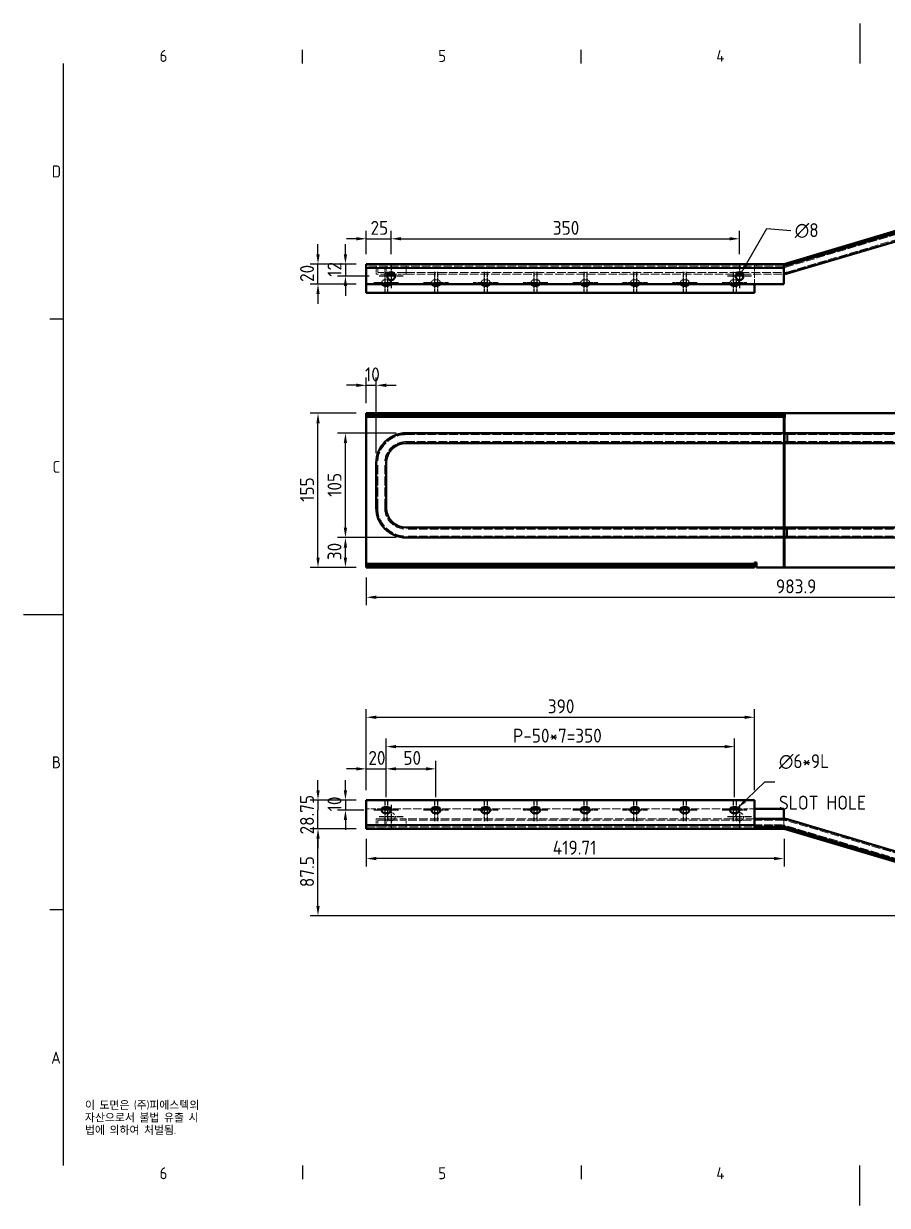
# Model space of a CAD drawing. Header units: millimetres. Extents: x 0 to 1680, y 0 to 1188.
# Drawn here: x 0 to 868, y 0 to 1188 of the extents above; entities that cross this region are included whole.
import ezdxf

# ---------------------------------------------------------------- set-up
doc = ezdxf.new("R2010")
doc.units = ezdxf.units.MM
doc.header["$LTSCALE"] = 4
doc.linetypes.add('CHAIN', pattern=[0.3543, 0.2362, -0.0295, 0.0591, -0.0295])
doc.linetypes.add('DASHED', pattern=[0.2067, 0.1654, -0.0413])
doc.layers.get('0').update_dxf_attribs({"color": 3, "lineweight": 25})
for name, color, linetype, lineweight in [('가려진 것(ISO)', 2, 'DASHED', 18), ('가려진 좁은 것(ISO)', 2, 'DASHED', 18), ('가시적인 것(ISO)', 3, 'Continuous', 40), ('가시적인 좁은 것(ISO)', 3, 'Continuous', 35), ('경계(ISO)', 7, 'Continuous', 25), ('기호(ISO)', 5, 'Continuous', 25), ('스케치 형상(ISO)', 3, 'Continuous', 25), ('중심 표식(ISO)', 1, 'Continuous', 25), ('치수(ISO)', 2, 'Continuous', 25)]:
    doc.layers.add(name, color=color, linetype=linetype, lineweight=lineweight)
doc.styles.add('문자 텍스트_PSTEK_POSCO', font='isocp.shx')
doc.styles.add('치수 텍스트_PSTEK_POSCO', font='isocp.shx')
doc.dimstyles.new('치수_PSTEK_POSCO', dxfattribs={"dimscale": 4, "dimtxt": 3.5, "dimasz": 2.5, "dimexe": 2, "dimexo": 2.5, "dimgap": 1, "dimtad": 1, "dimrnd": 1e-08, "dimdsep": 46, "dimtxsty": '치수 텍스트_PSTEK_POSCO', "dimcen": 0.09, "dimdle": 10, "dimclrd": 7, "dimclre": 7, "dimclrt": 2, "dimadec": 1, "dimazin": 2, "dimtfac": 1, "dimtmove": 0, "dimatfit": 3, "dimfxl": 0, "dimtolj": 1, "dimlwd": -1, "dimlwe": -1, "dimarcsym": 0})
doc.dimstyles.new('치수_PSTEK_POSCO$7', dxfattribs={"dimscale": 4, "dimtxt": 3.5, "dimasz": 2.5, "dimexe": 2, "dimexo": 2.5, "dimgap": 1, "dimtad": 1, "dimrnd": 1e-08, "dimdsep": 46, "dimtxsty": '치수 텍스트_PSTEK_POSCO', "dimcen": 0.09, "dimdle": 10, "dimclrd": 7, "dimclre": 7, "dimclrt": 2, "dimadec": 1, "dimazin": 2, "dimtfac": 1, "dimtmove": 0, "dimatfit": 3, "dimfxl": 0, "dimtolj": 1, "dimlwd": -1, "dimlwe": -1, "dimarcsym": 0})

# ---------------------------------------------------------------- blocks, each defined once
blk = doc.blocks.new('경계 Default Border')
at = {"layer": '경계(ISO)'}
for p, q in [((70, 287), (70, 290.4)), ((140, 287), (140, 290.4)), ((10, 222.75), (6.6, 222.75)), ((10, 74.25), (6.6, 74.25)), ((70, 10), (70, 6.6)), ((140, 10), (140, 6.6))]:
    blk.add_line(p, q, dxfattribs=at)
at = {"layer": '경계(ISO)', "flags": 128}
for points in [[(210, 297), (210, 287)], [(10, 10), (10, 287)], [(0, 148.5), (10, 148.5)], [(210, 0), (210, 10)]]:
    blk.add_lwpolyline(points, dxfattribs=at)
at = {"layer": '경계(ISO)', "color": 2, "char_height": 3, "attachment_point": 7, "style": '문자 텍스트_PSTEK_POSCO'}
for s, insert in [('6', (34.14, 287.37)), ('5', (104.14, 287.37)), ('4', (173.97, 287.4)), ('D', (7.08, 258.35)), ('C', (7.24, 184.1)), ('B', (7.08, 109.85)), ('A', (6.91, 35.62)), ('6', (34.14, 6.57)), ('5', (104.14, 6.57)), ('4', (173.97, 6.6))]:
    blk.add_mtext(s, dxfattribs=dict(at, insert=insert))
blk = doc.blocks.new('*D22')
at = {"layer": 'Defpoints', "color": 0}
for p in [(369.2, 971.7), (344.2, 946.2), (369.2, 946.2)]:
    blk.add_point(p, dxfattribs=at)
at = {"layer": '치수(ISO)', "color": 7}
for p, q in [((344.2, 956.2), (344.2, 979.7)), ((369.2, 956.2), (369.2, 979.7)), ((334.2, 971.7), (324.2, 971.7)), ((344.2, 971.7), (369.2, 971.7)), ((379.2, 971.7), (389.2, 971.7))]:
    blk.add_line(p, q, dxfattribs=at)
for points in [[(334.2, 973.4), (334.2, 970.1), (344.2, 971.7)], [(379.2, 973.4), (379.2, 970.1), (369.2, 971.7)]]:
    blk.add_solid(points, dxfattribs=at)
at = {"layer": '치수(ISO)', "color": 2, "insert": (348.5, 982.7), "char_height": 14, "attachment_point": 4, "style": '치수 텍스트_PSTEK_POSCO'}
blk.add_mtext('\\A1;25', dxfattribs=at)
blk = doc.blocks.new('*D23')
at = {"layer": 'Defpoints', "color": 0}
for p in [(719.2, 971.7), (369.2, 946.2), (719.2, 946.2)]:
    blk.add_point(p, dxfattribs=at)
at = {"layer": '치수(ISO)', "color": 7}
for p, q in [((369.2, 956.2), (369.2, 979.7)), ((719.2, 956.2), (719.2, 979.7)), ((379.2, 971.7), (709.2, 971.7))]:
    blk.add_line(p, q, dxfattribs=at)
for points in [[(379.2, 973.4), (379.2, 970.1), (369.2, 971.7)], [(709.2, 973.4), (709.2, 970.1), (719.2, 971.7)]]:
    blk.add_solid(points, dxfattribs=at)
at = {"layer": '치수(ISO)', "color": 2, "insert": (531.6, 982.7), "char_height": 14, "attachment_point": 4, "style": '치수 텍스트_PSTEK_POSCO'}
blk.add_mtext('\\A1;350', dxfattribs=at)
blk = doc.blocks.new('*D24')
at = {"layer": 'Defpoints', "color": 0}
for p in [(344.2, 946.2), (323.3, 934.2), (357.2, 934.2)]:
    blk.add_point(p, dxfattribs=at)
at = {"layer": '치수(ISO)', "color": 7}
for p, q in [((323.3, 956.2), (323.3, 966.2)), ((334.2, 946.2), (315.3, 946.2)), ((323.3, 946.2), (323.3, 934.2)), ((347.2, 934.2), (315.3, 934.2)), ((323.3, 924.2), (323.3, 914.2))]:
    blk.add_line(p, q, dxfattribs=at)
for points in [[(321.6, 956.2), (324.9, 956.2), (323.3, 946.2)], [(321.6, 924.2), (324.9, 924.2), (323.3, 934.2)]]:
    blk.add_solid(points, dxfattribs=at)
at = {"layer": '치수(ISO)', "color": 2, "insert": (312.3, 933.5), "char_height": 14, "attachment_point": 4, "rotation": 90, "style": '치수 텍스트_PSTEK_POSCO'}
blk.add_mtext('\\A1;12', dxfattribs=at)
blk = doc.blocks.new('*D25')
at = {"layer": 'Defpoints', "color": 0}
for p in [(295.7, 946.2), (344.2, 946.2), (344.2, 926.2)]:
    blk.add_point(p, dxfattribs=at)
at = {"layer": '치수(ISO)', "color": 7}
for p, q in [((295.7, 956.2), (295.7, 966.2)), ((334.2, 946.2), (287.7, 946.2)), ((295.7, 926.2), (295.7, 946.2)), ((334.2, 926.2), (287.7, 926.2)), ((295.7, 916.2), (295.7, 906.2))]:
    blk.add_line(p, q, dxfattribs=at)
for points in [[(294.1, 956.2), (297.4, 956.2), (295.7, 946.2)], [(294.1, 916.2), (297.4, 916.2), (295.7, 926.2)]]:
    blk.add_solid(points, dxfattribs=at)
at = {"layer": '치수(ISO)', "color": 2, "insert": (284.7, 928.3), "char_height": 14, "attachment_point": 4, "rotation": 90, "style": '치수 텍스트_PSTEK_POSCO'}
blk.add_mtext('\\A1;20', dxfattribs=at)
blk = doc.blocks.new('*D29')
at = {"layer": 'Defpoints', "color": 0}
for p in [(364.2, 438.8), (344.2, 407.4), (364.2, 400.4)]:
    blk.add_point(p, dxfattribs=at)
at = {"layer": '치수(ISO)', "color": 7}
for p, q in [((344.2, 417.4), (344.2, 446.8)), ((364.2, 410.4), (364.2, 446.8)), ((334.2, 438.8), (324.2, 438.8)), ((344.2, 438.8), (364.2, 438.8)), ((374.2, 438.8), (384.2, 438.8))]:
    blk.add_line(p, q, dxfattribs=at)
for points in [[(334.2, 440.5), (334.2, 437.2), (344.2, 438.8)], [(374.2, 440.5), (374.2, 437.2), (364.2, 438.8)]]:
    blk.add_solid(points, dxfattribs=at)
at = {"layer": '치수(ISO)', "color": 2, "insert": (346.3, 449.8), "char_height": 14, "attachment_point": 4, "style": '치수 텍스트_PSTEK_POSCO'}
blk.add_mtext('\\A1;20', dxfattribs=at)
blk = doc.blocks.new('*D30')
at = {"layer": 'Defpoints', "color": 0}
for p in [(414.2, 438.8), (364.2, 400.4), (414.2, 400.4)]:
    blk.add_point(p, dxfattribs=at)
at = {"layer": '치수(ISO)', "color": 7}
for p, q in [((364.2, 410.4), (364.2, 446.8)), ((414.2, 410.4), (414.2, 446.8)), ((374.2, 438.8), (404.2, 438.8))]:
    blk.add_line(p, q, dxfattribs=at)
for points in [[(374.2, 440.5), (374.2, 437.2), (364.2, 438.8)], [(404.2, 440.5), (404.2, 437.2), (414.2, 438.8)]]:
    blk.add_solid(points, dxfattribs=at)
at = {"layer": '치수(ISO)', "color": 2, "insert": (381.5, 449.8), "char_height": 14, "attachment_point": 4, "style": '치수 텍스트_PSTEK_POSCO'}
blk.add_mtext('\\A1;50', dxfattribs=at)
blk = doc.blocks.new('*D31')
at = {"layer": 'Defpoints', "color": 0}
for p in [(714.2, 461.2), (364.2, 400.4), (714.2, 400.4)]:
    blk.add_point(p, dxfattribs=at)
at = {"layer": '치수(ISO)', "color": 7}
for p, q in [((364.2, 410.4), (364.2, 469.2)), ((714.2, 410.4), (714.2, 469.2)), ((374.2, 461.2), (704.2, 461.2))]:
    blk.add_line(p, q, dxfattribs=at)
for points in [[(374.2, 462.8), (374.2, 459.5), (364.2, 461.2)], [(704.2, 462.8), (704.2, 459.5), (714.2, 461.2)]]:
    blk.add_solid(points, dxfattribs=at)
at = {"layer": '치수(ISO)', "color": 2, "insert": (491.6, 472.2), "char_height": 14, "attachment_point": 4, "style": '치수 텍스트_PSTEK_POSCO'}
blk.add_mtext('\\A1;P-50*7=350', dxfattribs=at)
blk = doc.blocks.new('*D32')
at = {"layer": 'Defpoints', "color": 0}
for p in [(734.2, 490.7), (344.2, 407.4), (734.2, 407.4)]:
    blk.add_point(p, dxfattribs=at)
at = {"layer": '치수(ISO)', "color": 7}
for p, q in [((344.2, 417.4), (344.2, 498.7)), ((354.2, 490.7), (724.2, 490.7)), ((734.2, 417.4), (734.2, 498.7))]:
    blk.add_line(p, q, dxfattribs=at)
for points in [[(354.2, 492.3), (354.2, 489), (344.2, 490.7)], [(724.2, 492.3), (724.2, 489), (734.2, 490.7)]]:
    blk.add_solid(points, dxfattribs=at)
at = {"layer": '치수(ISO)', "color": 2, "insert": (526.6, 501.7), "char_height": 14, "attachment_point": 4, "style": '치수 텍스트_PSTEK_POSCO'}
blk.add_mtext('\\A1;390', dxfattribs=at)
blk = doc.blocks.new('*D33')
at = {"layer": 'Defpoints', "color": 0}
for p in [(344.2, 407.4), (323.3, 397.4), (351.7, 397.4)]:
    blk.add_point(p, dxfattribs=at)
at = {"layer": '치수(ISO)', "color": 7}
for p, q in [((323.3, 417.4), (323.3, 427.4)), ((334.2, 407.4), (315.3, 407.4)), ((323.3, 407.4), (323.3, 397.4)), ((341.7, 397.4), (315.3, 397.4)), ((323.3, 387.4), (323.3, 377.4))]:
    blk.add_line(p, q, dxfattribs=at)
for points in [[(321.6, 417.4), (324.9, 417.4), (323.3, 407.4)], [(321.6, 387.4), (324.9, 387.4), (323.3, 397.4)]]:
    blk.add_solid(points, dxfattribs=at)
at = {"layer": '치수(ISO)', "color": 2, "insert": (312.3, 396.1), "char_height": 14, "attachment_point": 4, "rotation": 90, "style": '치수 텍스트_PSTEK_POSCO'}
blk.add_mtext('\\A1;10', dxfattribs=at)
blk = doc.blocks.new('*D34')
at = {"layer": 'Defpoints', "color": 0}
for p in [(295.7, 407.4), (344.2, 407.4), (344.2, 378.6)]:
    blk.add_point(p, dxfattribs=at)
at = {"layer": '치수(ISO)', "color": 7}
for p, q in [((295.7, 417.4), (295.7, 427.4)), ((334.2, 407.4), (287.7, 407.4)), ((295.7, 407.4), (295.7, 397.4)), ((295.7, 388.6), (295.7, 397.4)), ((295.7, 378.6), (295.7, 388.6)), ((334.2, 378.6), (287.7, 378.6)), ((295.7, 368.6), (295.7, 358.6))]:
    blk.add_line(p, q, dxfattribs=at)
for points in [[(294.1, 417.4), (297.4, 417.4), (295.7, 407.4)], [(294.1, 368.6), (297.4, 368.6), (295.7, 378.6)]]:
    blk.add_solid(points, dxfattribs=at)
at = {"layer": '치수(ISO)', "color": 2, "insert": (284.7, 372.9), "char_height": 14, "attachment_point": 4, "rotation": 90, "style": '치수 텍스트_PSTEK_POSCO'}
blk.add_mtext('\\A1;28.75', dxfattribs=at)
blk = doc.blocks.new('*D42')
at = {"layer": 'Defpoints', "color": 0}
for p in [(344.2, 378.6), (763.9, 378.6), (344.2, 348.6)]:
    blk.add_point(p, dxfattribs=at)
at = {"layer": '치수(ISO)', "color": 7}
for p, q in [((344.2, 368.6), (344.2, 340.6)), ((763.9, 368.6), (763.9, 340.6)), ((753.9, 348.6), (354.2, 348.6))]:
    blk.add_line(p, q, dxfattribs=at)
for points in [[(354.2, 350.3), (354.2, 347), (344.2, 348.6)], [(753.9, 350.3), (753.9, 347), (763.9, 348.6)]]:
    blk.add_solid(points, dxfattribs=at)
at = {"layer": '치수(ISO)', "color": 2, "insert": (531.6, 359.6), "char_height": 14, "attachment_point": 4, "style": '치수 텍스트_PSTEK_POSCO'}
blk.add_mtext('\\A1;419.71', dxfattribs=at)
blk = doc.blocks.new('*D44')
at = {"layer": 'Defpoints', "color": 0}
for p in [(295.7, 378.6), (344.2, 378.6), (1058.4, 291.1)]:
    blk.add_point(p, dxfattribs=at)
at = {"layer": '치수(ISO)', "color": 7}
for p, q in [((334.2, 378.6), (287.7, 378.6)), ((295.7, 301.1), (295.7, 368.6)), ((1048.4, 291.1), (287.7, 291.1))]:
    blk.add_line(p, q, dxfattribs=at)
for points in [[(294.1, 368.6), (297.4, 368.6), (295.7, 378.6)], [(294.1, 301.1), (297.4, 301.1), (295.7, 291.1)]]:
    blk.add_solid(points, dxfattribs=at)
at = {"layer": '치수(ISO)', "color": 2, "insert": (284.7, 319.9), "char_height": 14, "attachment_point": 4, "rotation": 90, "style": '치수 텍스트_PSTEK_POSCO'}
blk.add_mtext('\\A1;87.5', dxfattribs=at)
blk = doc.blocks.new('*D45')
at = {"layer": 'Defpoints', "color": 0}
for p in [(295.7, 796.3), (344.2, 796.3), (344.2, 641.3)]:
    blk.add_point(p, dxfattribs=at)
at = {"layer": '치수(ISO)', "color": 7}
for p, q in [((334.2, 796.3), (287.7, 796.3)), ((295.7, 651.3), (295.7, 786.3)), ((334.2, 641.3), (287.7, 641.3))]:
    blk.add_line(p, q, dxfattribs=at)
for points in [[(294.1, 786.3), (297.4, 786.3), (295.7, 796.3)], [(294.1, 651.3), (297.4, 651.3), (295.7, 641.3)]]:
    blk.add_solid(points, dxfattribs=at)
at = {"layer": '치수(ISO)', "color": 2, "insert": (284.7, 707.3), "char_height": 14, "attachment_point": 4, "rotation": 90, "style": '치수 텍스트_PSTEK_POSCO'}
blk.add_mtext('\\A1;155', dxfattribs=at)
blk = doc.blocks.new('*D46')
at = {"layer": 'Defpoints', "color": 0}
for p in [(344.2, 641.3), (1328.1, 641.3), (1328.1, 611.3)]:
    blk.add_point(p, dxfattribs=at)
at = {"layer": '치수(ISO)', "color": 7}
for p, q in [((344.2, 631.3), (344.2, 603.3)), ((1328.1, 631.3), (1328.1, 603.3)), ((354.2, 611.3), (1318.1, 611.3))]:
    blk.add_line(p, q, dxfattribs=at)
for points in [[(354.2, 613), (354.2, 609.7), (344.2, 611.3)], [(1318.1, 613), (1318.1, 609.7), (1328.1, 611.3)]]:
    blk.add_solid(points, dxfattribs=at)
at = {"layer": '치수(ISO)', "color": 2, "insert": (755.8, 622.3), "char_height": 14, "attachment_point": 4, "style": '치수 텍스트_PSTEK_POSCO'}
blk.add_mtext('\\A1;983.9', dxfattribs=at)
blk = doc.blocks.new('*D48')
at = {"layer": 'Defpoints', "color": 0}
for p in [(323.3, 671.3), (384.2, 671.3), (344.2, 641.3)]:
    blk.add_point(p, dxfattribs=at)
at = {"layer": '치수(ISO)', "color": 7}
for p, q in [((374.2, 671.3), (315.3, 671.3)), ((323.3, 651.3), (323.3, 661.3)), ((334.2, 641.3), (315.3, 641.3))]:
    blk.add_line(p, q, dxfattribs=at)
for points in [[(321.6, 661.3), (324.9, 661.3), (323.3, 671.3)], [(321.6, 651.3), (324.9, 651.3), (323.3, 641.3)]]:
    blk.add_solid(points, dxfattribs=at)
at = {"layer": '치수(ISO)', "color": 2, "insert": (312.3, 648.6), "char_height": 14, "attachment_point": 4, "rotation": 90, "style": '치수 텍스트_PSTEK_POSCO'}
blk.add_mtext('\\A1;30', dxfattribs=at)
blk = doc.blocks.new('*D49')
at = {"layer": 'Defpoints', "color": 0}
for p in [(323.3, 776.3), (384.2, 776.3), (384.2, 671.3)]:
    blk.add_point(p, dxfattribs=at)
at = {"layer": '치수(ISO)', "color": 7}
for p, q in [((374.2, 776.3), (315.3, 776.3)), ((323.3, 681.3), (323.3, 766.3)), ((374.2, 671.3), (315.3, 671.3))]:
    blk.add_line(p, q, dxfattribs=at)
for points in [[(321.6, 766.3), (324.9, 766.3), (323.3, 776.3)], [(321.6, 681.3), (324.9, 681.3), (323.3, 671.3)]]:
    blk.add_solid(points, dxfattribs=at)
at = {"layer": '치수(ISO)', "color": 2, "insert": (312.3, 712.3), "char_height": 14, "attachment_point": 4, "rotation": 90, "style": '치수 텍스트_PSTEK_POSCO'}
blk.add_mtext('\\A1;105', dxfattribs=at)
blk = doc.blocks.new('*D50')
at = {"layer": 'Defpoints', "color": 0}
for p in [(354.2, 824.4), (344.2, 796.3), (354.2, 746.3)]:
    blk.add_point(p, dxfattribs=at)
at = {"layer": '치수(ISO)', "color": 7}
for p, q in [((344.2, 806.3), (344.2, 832.4)), ((354.2, 756.3), (354.2, 832.4)), ((334.2, 824.4), (324.2, 824.4)), ((344.2, 824.4), (354.2, 824.4)), ((364.2, 824.4), (374.2, 824.4))]:
    blk.add_line(p, q, dxfattribs=at)
for points in [[(334.2, 826.1), (334.2, 822.7), (344.2, 824.4)], [(364.2, 826.1), (364.2, 822.7), (354.2, 824.4)]]:
    blk.add_solid(points, dxfattribs=at)
at = {"layer": '치수(ISO)', "color": 2, "insert": (342.9, 835.4), "char_height": 14, "attachment_point": 4, "style": '치수 텍스트_PSTEK_POSCO'}
blk.add_mtext('\\A1;10', dxfattribs=at)

msp = doc.modelspace()

# ---------------------------------------------------------------- linework, layer by layer
at = {"layer": '가려진 것(ISO)', "ltscale": 13.208176}
for p, q in [((765.186, 942.954), (1058.248, 1030.205)), ((1058.248, 294.648), (765.186, 381.898))]:
    msp.add_line(p, q, dxfattribs=at)
at = {"layer": '가려진 것(ISO)', "ltscale": 13.179854}
for p, q in [((766.613, 938.162), (1059.047, 1025.226)), ((766.613, 774.818), (1059.047, 774.818)), ((766.613, 767.818), (1059.047, 767.818)), ((1059.047, 679.818), (766.613, 679.818)), ((1059.047, 672.818), (766.613, 672.818)), ((1059.047, 299.627), (766.613, 386.69))]:
    msp.add_line(p, q, dxfattribs=at)
at = {"layer": '가려진 것(ISO)', "ltscale": 13.00712}
msp.add_line((763.617, 944.226), (344.2, 944.226), dxfattribs=at)
at = {"layer": '가려진 것(ISO)', "ltscale": 3.809293}
for p, q in [((354.2, 944.226), (354.2, 936.226)), ((364.2, 936.226), (364.2, 944.226)), ((354.2, 380.627), (354.2, 388.627)), ((364.2, 388.627), (364.2, 380.627))]:
    msp.add_line(p, q, dxfattribs=at)
at = {"layer": '가려진 것(ISO)', "ltscale": 2.380771}
for p, q in [((355.7, 942.726), (355.7, 937.726)), ((362.7, 937.726), (362.7, 942.726)), ((355.7, 382.127), (355.7, 387.127)), ((362.7, 387.127), (362.7, 382.127))]:
    msp.add_line(p, q, dxfattribs=at)
at = {"layer": '가려진 것(ISO)', "ltscale": 13.536434}
for p, q in [((384.2, 942.726), (355.7, 942.726)), ((384.2, 937.726), (355.7, 937.726)), ((355.7, 387.127), (384.2, 387.127)), ((355.7, 382.127), (384.2, 382.127))]:
    msp.add_line(p, q, dxfattribs=at)
at = {"layer": '가려진 것(ISO)', "ltscale": 13.111382}
for p, q in [((384.2, 942.726), (763.617, 942.726)), ((384.2, 937.726), (763.617, 937.726)), ((384.2, 774.818), (763.617, 774.818)), ((384.2, 767.818), (763.617, 767.818)), ((763.617, 679.818), (384.2, 679.818)), ((763.617, 672.818), (384.2, 672.818)), ((763.617, 387.127), (384.2, 387.127)), ((763.617, 382.127), (384.2, 382.127))]:
    msp.add_line(p, q, dxfattribs=at)
at = {"layer": '가려진 것(ISO)', "ltscale": 0.952248}
for p, q in [((734.2, 944.226), (734.2, 946.226)), ((736.2, 944.226), (736.2, 946.226)), ((365.2, 794.318), (365.2, 796.318)), ((373.2, 794.318), (373.2, 796.318)), ((715.2, 794.318), (715.2, 796.318)), ((723.2, 794.318), (723.2, 796.318)), ((359.7, 641.318), (359.7, 643.318)), ((368.7, 641.318), (368.7, 643.318)), ((409.7, 641.318), (409.7, 643.318)), ((418.7, 641.318), (418.7, 643.318)), ((459.7, 641.318), (459.7, 643.318)), ((468.7, 641.318), (468.7, 643.318)), ((509.7, 641.318), (509.7, 643.318)), ((518.7, 641.318), (518.7, 643.318)), ((559.7, 641.318), (559.7, 643.318)), ((568.7, 641.318), (568.7, 643.318)), ((609.7, 641.318), (609.7, 643.318)), ((618.7, 641.318), (618.7, 643.318)), ((659.7, 641.318), (659.7, 643.318)), ((668.7, 641.318), (668.7, 643.318)), ((709.7, 641.318), (709.7, 643.318)), ((718.7, 641.318), (718.7, 643.318))]:
    msp.add_line(p, q, dxfattribs=at)
at = {"layer": '가려진 것(ISO)', "ltscale": 1.495845}
for p, q in [((734.2, 942.226), (734.2, 944.226)), ((763.617, 382.627), (763.617, 380.627))]:
    msp.add_line(p, q, dxfattribs=at)
at = {"layer": '가려진 것(ISO)', "ltscale": 7.618686}
msp.add_line((734.2, 926.226), (734.2, 942.226), dxfattribs=at)
at = {"layer": '가려진 것(ISO)', "ltscale": 10.979852}
msp.add_line((365.735, 936.226), (354.2, 936.226), dxfattribs=at)
at = {"layer": '가려진 것(ISO)', "ltscale": 1.428422}
for p, q in [((362.7, 930.476), (365.7, 930.476)), ((412.7, 930.476), (415.7, 930.476)), ((462.7, 930.476), (465.7, 930.476)), ((512.7, 930.476), (515.7, 930.476)), ((562.7, 930.476), (565.7, 930.476)), ((612.7, 930.476), (615.7, 930.476)), ((662.7, 930.476), (665.7, 930.476)), ((712.7, 930.476), (715.7, 930.476))]:
    msp.add_line(p, q, dxfattribs=at)
at = {"layer": '가려진 것(ISO)', "ltscale": 5.638258}
msp.add_line((384.2, 936.226), (372.664, 936.226), dxfattribs=at)
at = {"layer": '가려진 것(ISO)', "ltscale": 12.935059}
msp.add_line((384.2, 936.226), (715.735, 936.226), dxfattribs=at)
at = {"layer": '가려진 것(ISO)', "ltscale": 12.383012}
msp.add_line((722.664, 936.226), (763.617, 936.226), dxfattribs=at)
at = {"layer": '가려진 것(ISO)', "ltscale": 1.446671}
for p, q in [((766.613, 774.818), (763.617, 774.818)), ((766.613, 767.818), (763.617, 767.818)), ((763.617, 679.818), (766.613, 679.818)), ((763.617, 672.818), (766.613, 672.818))]:
    msp.add_line(p, q, dxfattribs=at)
at = {"layer": '가려진 것(ISO)', "ltscale": 13.606676}
for p, q in [((355.7, 701.318), (355.7, 746.318)), ((362.7, 701.318), (362.7, 746.318))]:
    msp.add_line(p, q, dxfattribs=at)
at = {"layer": '가려진 것(ISO)', "ltscale": 7.51051}
for p, q in [((359.972, 398.627), (344.2, 398.627)), ((734.2, 398.627), (718.427, 398.627))]:
    msp.add_line(p, q, dxfattribs=at)
at = {"layer": '가려진 것(ISO)', "ltscale": 12.562181}
for p, q in [((409.972, 398.627), (368.427, 398.627)), ((459.972, 398.627), (418.427, 398.627)), ((509.972, 398.627), (468.427, 398.627)), ((559.972, 398.627), (518.427, 398.627)), ((609.972, 398.627), (568.427, 398.627)), ((659.972, 398.627), (618.427, 398.627)), ((709.972, 398.627), (668.427, 398.627))]:
    msp.add_line(p, q, dxfattribs=at)
at = {"layer": '가려진 것(ISO)', "ltscale": 13.102725}
msp.add_line((344.2, 380.627), (734.2, 380.627), dxfattribs=at)
at = {"layer": '가려진 것(ISO)', "ltscale": 14.248878}
msp.add_line((354.2, 388.627), (384.2, 388.627), dxfattribs=at)
at = {"layer": '가려진 것(ISO)', "ltscale": 13.228713}
msp.add_line((734.2, 388.627), (384.2, 388.627), dxfattribs=at)
at = {"layer": '가려진 것(ISO)', "ltscale": 2.856945}
msp.add_line((763.617, 388.627), (763.617, 382.627), dxfattribs=at)
at = {"layer": '가려진 것(ISO)', "ltscale": 15.198803}
for centre in [(369.2, 390.627), (719.2, 390.627)]:
    msp.add_circle(centre, 4, dxfattribs=at)
at = {"layer": '가려진 것(ISO)', "ltscale": 0.757732}
for centre, start, end in [((763.617, 948.226), 270, 286.579338), ((763.617, 376.627), 73.420662, 90)]:
    msp.add_arc(centre, 5.5, start, end, dxfattribs=at)
at = {"layer": '가려진 것(ISO)', "ltscale": 2.857762}
for centre, start, end in [((362.7, 927.476), 90, 204.624318), ((365.7, 927.476), 335.375682, 90), ((412.7, 927.476), 90, 204.624318), ((415.7, 927.476), 335.375682, 90), ((462.7, 927.476), 90, 204.624318), ((465.7, 927.476), 335.375682, 90), ((512.7, 927.476), 90, 204.624318), ((515.7, 927.476), 335.375682, 90), ((562.7, 927.476), 90, 204.624318), ((565.7, 927.476), 335.375682, 90), ((612.7, 927.476), 90, 204.624318), ((615.7, 927.476), 335.375682, 90), ((662.7, 927.476), 90, 204.624318), ((665.7, 927.476), 335.375682, 90), ((712.7, 927.476), 90, 204.624318), ((715.7, 927.476), 335.375682, 90)]:
    msp.add_arc(centre, 3, start, end, dxfattribs=at)
at = {"layer": '가려진 것(ISO)', "ltscale": 1.446671}
for centre, start, end in [((763.617, 948.226), 270, 286.579338), ((763.617, 376.627), 73.420662, 90)]:
    msp.add_arc(centre, 10.5, start, end, dxfattribs=at)
at = {"layer": '가려진 것(ISO)', "ltscale": 13.536434}
for centre, start, end in [((384.2, 746.318), 90, 180), ((384.2, 701.318), 180, 270)]:
    msp.add_arc(centre, 28.5, start, end, dxfattribs=at)
at = {"layer": '가려진 것(ISO)', "ltscale": 13.615595}
for centre, start, end in [((384.2, 746.318), 90, 180), ((384.2, 701.318), 180, 270)]:
    msp.add_arc(centre, 21.5, start, end, dxfattribs=at)
at = {"layer": '가려진 좁은 것(ISO)', "ltscale": 3.809293}
for p, q in [((384.2, 944.226), (384.2, 936.226)), ((384.2, 380.627), (384.2, 388.627))]:
    msp.add_line(p, q, dxfattribs=at)
at = {"layer": '가려진 좁은 것(ISO)', "ltscale": 13.045131}
msp.add_line((764.187, 792.318), (764.187, 641.318), dxfattribs=at)
at = {"layer": '가려진 좁은 것(ISO)', "ltscale": 4.761642}
for p, q in [((764.758, 766.318), (764.758, 776.318)), ((764.758, 766.318), (764.758, 776.318)), ((764.758, 671.318), (764.758, 681.318)), ((764.758, 681.318), (764.758, 671.318))]:
    msp.add_line(p, q, dxfattribs=at)
at = {"layer": '가려진 좁은 것(ISO)', "ltscale": 3.333119}
for p, q in [((765.186, 767.818), (765.186, 774.818)), ((766.613, 774.818), (766.613, 767.818)), ((765.186, 679.818), (765.186, 672.818)), ((766.613, 672.818), (766.613, 679.818))]:
    msp.add_line(p, q, dxfattribs=at)
at = {"layer": '가려진 좁은 것(ISO)', "ltscale": 0.952248}
for p, q in [((362.7, 641.318), (362.7, 643.318)), ((365.7, 641.318), (365.7, 643.318)), ((412.7, 641.318), (412.7, 643.318)), ((415.7, 641.318), (415.7, 643.318)), ((462.7, 641.318), (462.7, 643.318)), ((465.7, 641.318), (465.7, 643.318)), ((512.7, 641.318), (512.7, 643.318)), ((515.7, 641.318), (515.7, 643.318)), ((562.7, 641.318), (562.7, 643.318)), ((565.7, 641.318), (565.7, 643.318)), ((612.7, 641.318), (612.7, 643.318)), ((615.7, 641.318), (615.7, 643.318)), ((662.7, 641.318), (662.7, 643.318)), ((665.7, 641.318), (665.7, 643.318)), ((712.7, 641.318), (712.7, 643.318)), ((715.7, 641.318), (715.7, 643.318))]:
    msp.add_line(p, q, dxfattribs=at)
at = {"layer": '가려진 좁은 것(ISO)', "ltscale": 11.859861}
msp.add_line((734.2, 382.627), (763.617, 382.627), dxfattribs=at)
at = {"layer": '가시적인 것(ISO)'}
for p, q in [((1057.25, 1033.559), (764.187, 946.309)), ((764.758, 944.392), (1057.82, 1031.642)), ((767.041, 936.725), (1058.391, 1023.465)), ((344.2, 946.226), (344.2, 942.226)), ((344.2, 946.226), (763.617, 946.226)), ((344.2, 926.226), (344.2, 942.226)), ((763.617, 942.226), (763.617, 946.226)), ((763.617, 942.226), (763.617, 926.226)), ((764.758, 944.392), (764.187, 946.309)), ((372.664, 936.226), (365.735, 936.226)), ((715.735, 936.226), (722.664, 936.226)), ((763.617, 926.226), (344.2, 926.226)), ((344.2, 917.476), (344.2, 926.226)), ((344.2, 917.476), (734.2, 917.476)), ((365.7, 924.476), (362.7, 924.476)), ((415.7, 924.476), (412.7, 924.476)), ((465.7, 924.476), (462.7, 924.476)), ((515.7, 924.476), (512.7, 924.476)), ((565.7, 924.476), (562.7, 924.476)), ((615.7, 924.476), (612.7, 924.476)), ((665.7, 924.476), (662.7, 924.476)), ((715.7, 924.476), (712.7, 924.476)), ((734.2, 917.476), (734.2, 926.226)), ((344.2, 794.318), (344.2, 796.318)), ((763.617, 796.318), (344.2, 796.318)), ((763.617, 794.318), (763.617, 796.318)), ((764.758, 796.318), (764.187, 796.318)), ((764.187, 796.318), (764.187, 792.318)), ((764.758, 792.318), (764.758, 796.318)), ((764.758, 796.318), (1057.82, 796.318)), ((763.617, 794.318), (344.2, 794.318)), ((344.2, 794.318), (344.2, 792.318)), ((344.2, 645.318), (344.2, 792.318)), ((763.617, 794.318), (763.617, 792.318)), ((763.617, 792.318), (764.758, 792.318)), ((384.2, 776.318), (763.617, 776.318)), ((767.041, 776.318), (763.617, 776.318)), ((767.041, 776.318), (1059.265, 776.318)), ((384.2, 766.318), (763.617, 766.318)), ((767.041, 766.318), (763.617, 766.318)), ((767.041, 766.318), (1059.265, 766.318)), ((354.2, 701.318), (354.2, 746.318)), ((364.2, 701.318), (364.2, 746.318)), ((763.617, 681.318), (384.2, 681.318)), ((763.617, 681.318), (767.041, 681.318)), ((1059.265, 681.318), (767.041, 681.318)), ((763.617, 671.318), (384.2, 671.318)), ((763.617, 671.318), (767.041, 671.318)), ((1059.265, 671.318), (767.041, 671.318)), ((344.2, 643.318), (344.2, 645.318)), ((344.2, 643.318), (734.2, 643.318)), ((344.2, 643.318), (344.2, 641.318)), ((734.2, 645.318), (734.2, 646.318)), ((734.2, 646.318), (736.2, 646.318)), ((734.2, 643.318), (734.2, 645.318)), ((734.2, 643.318), (734.2, 641.318)), ((736.2, 646.318), (736.2, 641.318)), ((344.2, 641.318), (734.2, 641.318)), ((763.617, 641.318), (736.2, 641.318)), ((764.758, 641.318), (763.617, 641.318)), ((1057.82, 641.318), (764.758, 641.318)), ((344.2, 382.627), (344.2, 407.377)), ((344.2, 407.377), (734.2, 407.377)), ((734.2, 407.377), (734.2, 382.627)), ((368.427, 398.627), (359.972, 398.627)), ((362.7, 400.377), (365.7, 400.377)), ((365.7, 394.377), (362.7, 394.377)), ((418.427, 398.627), (409.972, 398.627)), ((412.7, 400.377), (415.7, 400.377)), ((415.7, 394.377), (412.7, 394.377)), ((468.427, 398.627), (459.972, 398.627)), ((462.7, 400.377), (465.7, 400.377)), ((465.7, 394.377), (462.7, 394.377)), ((518.427, 398.627), (509.972, 398.627)), ((512.7, 400.377), (515.7, 400.377)), ((515.7, 394.377), (512.7, 394.377)), ((568.427, 398.627), (559.972, 398.627)), ((562.7, 400.377), (565.7, 400.377)), ((565.7, 394.377), (562.7, 394.377)), ((618.427, 398.627), (609.972, 398.627)), ((612.7, 400.377), (615.7, 400.377)), ((615.7, 394.377), (612.7, 394.377)), ((668.427, 398.627), (659.972, 398.627)), ((662.7, 400.377), (665.7, 400.377)), ((665.7, 394.377), (662.7, 394.377)), ((718.427, 398.627), (709.972, 398.627)), ((712.7, 400.377), (715.7, 400.377)), ((715.7, 394.377), (712.7, 394.377)), ((763.617, 398.627), (734.2, 398.627)), ((763.617, 398.627), (763.617, 388.627)), ((344.2, 382.627), (344.2, 378.627)), ((763.617, 388.627), (734.2, 388.627)), ((734.2, 378.627), (734.2, 382.627)), ((734.2, 380.627), (736.2, 380.627)), ((736.2, 380.627), (736.2, 378.627)), ((763.617, 380.627), (736.2, 380.627)), ((1057.82, 293.21), (764.758, 380.461)), ((1059.265, 301.127), (767.041, 388.128)), ((734.2, 378.627), (344.2, 378.627)), ((736.2, 378.627), (734.2, 378.627)), ((763.617, 378.627), (736.2, 378.627)), ((764.187, 378.544), (1057.25, 291.293))]:
    msp.add_line(p, q, dxfattribs=at)
for centre in [(369.2, 934.226), (719.2, 934.226)]:
    msp.add_circle(centre, 4, dxfattribs=at)
for centre, radius, start, end in [((763.617, 948.226), 2, 270, 286.579338), ((763.617, 948.226), 4, 270, 286.579338), ((763.617, 948.226), 12, 270, 286.579338), ((362.7, 927.476), 3, 204.624318, 270), ((365.7, 927.476), 3, 270, 335.375682), ((412.7, 927.476), 3, 204.624318, 270), ((415.7, 927.476), 3, 270, 335.375682), ((462.7, 927.476), 3, 204.624318, 270), ((465.7, 927.476), 3, 270, 335.375682), ((512.7, 927.476), 3, 204.624318, 270), ((515.7, 927.476), 3, 270, 335.375682), ((562.7, 927.476), 3, 204.624318, 270), ((565.7, 927.476), 3, 270, 335.375682), ((612.7, 927.476), 3, 204.624318, 270), ((615.7, 927.476), 3, 270, 335.375682), ((662.7, 927.476), 3, 204.624318, 270), ((665.7, 927.476), 3, 270, 335.375682), ((712.7, 927.476), 3, 204.624318, 270), ((715.7, 927.476), 3, 270, 335.375682), ((384.2, 746.318), 30, 90, 180), ((384.2, 746.318), 20, 90, 180), ((384.2, 701.318), 30, 180, 270), ((384.2, 701.318), 20, 180, 270), ((362.7, 397.377), 3, 90, 270), ((365.7, 397.377), 3, 270, 90), ((412.7, 397.377), 3, 90, 270), ((415.7, 397.377), 3, 270, 90), ((462.7, 397.377), 3, 90, 270), ((465.7, 397.377), 3, 270, 90), ((512.7, 397.377), 3, 90, 270), ((515.7, 397.377), 3, 270, 90), ((562.7, 397.377), 3, 90, 270), ((565.7, 397.377), 3, 270, 90), ((612.7, 397.377), 3, 90, 270), ((615.7, 397.377), 3, 270, 90), ((662.7, 397.377), 3, 90, 270), ((665.7, 397.377), 3, 270, 90), ((712.7, 397.377), 3, 90, 270), ((715.7, 397.377), 3, 270, 90), ((763.617, 376.627), 12, 73.420662, 90), ((763.617, 376.627), 4, 73.420662, 90), ((763.617, 376.627), 2, 73.420662, 90)]:
    msp.add_arc(centre, radius, start, end, dxfattribs=at)
at = {"layer": '가시적인 좁은 것(ISO)'}
for p, q in [((763.617, 942.226), (344.2, 942.226)), ((763.617, 792.318), (344.2, 792.318)), ((763.617, 776.318), (763.617, 792.318)), ((764.758, 776.318), (764.758, 792.318)), ((763.617, 776.318), (763.617, 766.318)), ((767.041, 776.318), (767.041, 766.318)), ((763.617, 681.318), (763.617, 766.318)), ((764.758, 681.318), (764.758, 766.318)), ((763.617, 671.318), (763.617, 681.318)), ((767.041, 671.318), (767.041, 681.318)), ((763.617, 641.318), (763.617, 671.318)), ((764.758, 641.318), (764.758, 671.318)), ((344.2, 645.318), (734.2, 645.318)), ((344.2, 382.627), (734.2, 382.627)), ((763.617, 378.627), (763.617, 380.627)), ((764.187, 378.544), (764.758, 380.461))]:
    msp.add_line(p, q, dxfattribs=at)
at = {"layer": '스케치 형상(ISO)'}
for p in [(763.617, 378.627), (764.187, 378.544)]:
    msp.add_line(p, (763.908, 378.627), dxfattribs=at)
at = {"layer": '중심 표식(ISO)', "linetype": 'CHAIN', "ltscale": 6.667144}
for p, q in [((369.2, 946.226), (369.2, 922.226)), ((719.2, 946.226), (719.2, 922.226)), ((381.2, 934.226), (357.2, 934.226)), ((731.2, 934.226), (707.2, 934.226)), ((369.2, 402.627), (369.2, 378.627)), ((719.2, 402.627), (719.2, 378.627)), ((381.2, 390.627), (357.2, 390.627)), ((731.2, 390.627), (707.2, 390.627))]:
    msp.add_line(p, q, dxfattribs=at)
at = {"layer": '중심 표식(ISO)', "linetype": 'CHAIN', "ltscale": 3.889126}
for p, q in [((365.7, 927.476), (351.7, 927.476)), ((376.7, 927.476), (362.7, 927.476)), ((415.7, 927.476), (401.7, 927.476)), ((426.7, 927.476), (412.7, 927.476)), ((465.7, 927.476), (451.7, 927.476)), ((476.7, 927.476), (462.7, 927.476)), ((515.7, 927.476), (501.7, 927.476)), ((526.7, 927.476), (512.7, 927.476)), ((565.7, 927.476), (551.7, 927.476)), ((576.7, 927.476), (562.7, 927.476)), ((615.7, 927.476), (601.7, 927.476)), ((626.7, 927.476), (612.7, 927.476)), ((665.7, 927.476), (651.7, 927.476)), ((676.7, 927.476), (662.7, 927.476)), ((715.7, 927.476), (701.7, 927.476)), ((726.7, 927.476), (712.7, 927.476)), ((365.7, 397.377), (351.7, 397.377)), ((376.7, 397.377), (362.7, 397.377)), ((415.7, 397.377), (401.7, 397.377)), ((426.7, 397.377), (412.7, 397.377)), ((465.7, 397.377), (451.7, 397.377)), ((476.7, 397.377), (462.7, 397.377)), ((515.7, 397.377), (501.7, 397.377)), ((526.7, 397.377), (512.7, 397.377)), ((565.7, 397.377), (551.7, 397.377)), ((576.7, 397.377), (562.7, 397.377)), ((615.7, 397.377), (601.7, 397.377)), ((626.7, 397.377), (612.7, 397.377)), ((665.7, 397.377), (651.7, 397.377)), ((676.7, 397.377), (662.7, 397.377)), ((715.7, 397.377), (701.7, 397.377)), ((726.7, 397.377), (712.7, 397.377))]:
    msp.add_line(p, q, dxfattribs=at)
at = {"layer": '중심 표식(ISO)', "linetype": 'CHAIN', "ltscale": 6.111541}
for p, q in [((362.7, 938.476), (362.7, 916.476)), ((365.7, 938.476), (365.7, 916.476)), ((412.7, 938.476), (412.7, 916.476)), ((415.7, 938.476), (415.7, 916.476)), ((462.7, 938.476), (462.7, 916.476)), ((465.7, 938.476), (465.7, 916.476)), ((512.7, 938.476), (512.7, 916.476)), ((515.7, 938.476), (515.7, 916.476)), ((562.7, 938.476), (562.7, 916.476)), ((565.7, 938.476), (565.7, 916.476)), ((612.7, 938.476), (612.7, 916.476)), ((615.7, 938.476), (615.7, 916.476)), ((662.7, 938.476), (662.7, 916.476)), ((665.7, 938.476), (665.7, 916.476)), ((712.7, 938.476), (712.7, 916.476)), ((715.7, 938.476), (715.7, 916.476)), ((362.7, 408.377), (362.7, 386.377)), ((365.7, 408.377), (365.7, 386.377)), ((412.7, 408.377), (412.7, 386.377)), ((415.7, 408.377), (415.7, 386.377)), ((462.7, 408.377), (462.7, 386.377)), ((465.7, 408.377), (465.7, 386.377)), ((512.7, 408.377), (512.7, 386.377)), ((515.7, 408.377), (515.7, 386.377)), ((562.7, 408.377), (562.7, 386.377)), ((565.7, 408.377), (565.7, 386.377)), ((612.7, 408.377), (612.7, 386.377)), ((615.7, 408.377), (615.7, 386.377)), ((662.7, 408.377), (662.7, 386.377)), ((665.7, 408.377), (665.7, 386.377)), ((712.7, 408.377), (712.7, 386.377)), ((715.7, 408.377), (715.7, 386.377))]:
    msp.add_line(p, q, dxfattribs=at)

# ---------------------------------------------------------------- block references
at = {"xscale": 4, "yscale": 4, "zscale": 4}
msp.add_blockref('경계 Default Border', (0, 0), dxfattribs=at)

# ---------------------------------------------------------------- texts
at = {"layer": '기호(ISO)', "color": 2, "char_height": 14, "attachment_point": 4, "style": '치수 텍스트_PSTEK_POSCO'}
for s, insert, width, line_spacing_factor in [('{\\fisocp|b0|i0;\\H14.0000;\\fAIGDT|b0|i0;\\H14.0000;n\\fisocp|b0|i0;\\H14.0000;8 }', (774.691, 979.951), 33.13767, 0.6125), ('{\\fAIGDT|b0|i0;\\H14.0000;n\\fisocp|b0|i0;\\H14.0000;6*9L\\PSLOT HOLE}', (758.775, 425.681), 101.15376, 1.78626)]:
    msp.add_mtext(s, dxfattribs=dict(at, insert=insert, width=width, line_spacing_factor=line_spacing_factor))
at = {"layer": '기호(ISO)', "color": 7, "insert": (61.579, 104.913), "char_height": 8, "width": 204.96055, "attachment_point": 1, "line_spacing_factor": 0.944221, "style": '문자 텍스트_PSTEK_POSCO'}
msp.add_mtext('{이 도면은 (주)피에스텍의\\P자산으로서 불법 유출 시 \\P법에 의하여 처벌됨.}', dxfattribs=at)

# ---------------------------------------------------------------- dimensions: what is measured, and where the dimension line sits
at = {"layer": '치수(ISO)', "color": 7}
for base, p1, p2, angle, override, picture, middle in [((369.2, 971.739), (344.2, 946.226), (369.2, 946.226), 180, {"dimdec": 2, "dimtp": 0, "dimtm": 0, "dimtdec": 2, "dimtofl": 1, "dimatfit": 1}, '*D22', (356.7, 971.739)), ((719.2, 971.739), (369.2, 946.226), (719.2, 946.226), 180, {"dimdec": 2, "dimtp": 0, "dimtm": 0, "dimtdec": 2, "dimtofl": 0, "dimatfit": 1}, '*D23', (544.2, 971.739)), ((295.745, 946.226), (344.2, 926.226), (344.2, 946.226), 90, {"dimdec": 2, "dimtp": 0, "dimtm": 0, "dimtdec": 2, "dimtofl": 1, "dimatfit": 1}, '*D25', (295.745, 936.226)), ((323.257, 934.226), (344.2, 946.226), (357.2, 934.226), 270, {"dimdec": 2, "dimtp": 0, "dimtm": 0, "dimtdec": 2, "dimtofl": 1, "dimatfit": 1}, '*D24', (323.257, 940.226)), ((295.745, 796.318), (344.2, 641.318), (344.2, 796.318), 270, {"dimdec": 2, "dimtp": 0, "dimtm": 0, "dimtdec": 2, "dimtofl": 0, "dimatfit": 1}, '*D45', (295.745, 718.818)), ((323.257, 776.318), (384.2, 671.318), (384.2, 776.318), 90, {"dimdec": 2, "dimtp": 0, "dimtm": 0, "dimtdec": 2, "dimtofl": 0, "dimatfit": 1}, '*D49', (323.257, 723.818)), ((323.257, 671.318), (344.2, 641.318), (384.2, 671.318), 270, {"dimdec": 2, "dimtp": 0, "dimtm": 0, "dimtdec": 2, "dimtofl": 0, "dimatfit": 1}, '*D48', (323.257, 656.318)), ((1328.1, 611.318), (344.2, 641.318), (1328.1, 641.318), 180, {"dimdec": 2, "dimtp": 0, "dimtm": 0, "dimtdec": 2, "dimtofl": 0, "dimatfit": 1}, '*D46', (776.15, 611.318)), ((734.2, 490.663), (344.2, 407.377), (734.2, 407.377), 180, {"dimdec": 2, "dimtp": 0, "dimtm": 0, "dimtdec": 2, "dimtofl": 0, "dimatfit": 1}, '*D32', (539.2, 490.663)), ((414.2, 438.826), (364.2, 400.377), (414.2, 400.377), 180, {"dimdec": 2, "dimtp": 0, "dimtm": 0, "dimtdec": 2, "dimtofl": 0, "dimatfit": 1}, '*D30', (389.2, 438.826)), ((295.745, 407.377), (344.2, 378.627), (344.2, 407.377), 90, {"dimdec": 2, "dimtp": 0, "dimtm": 0, "dimtdec": 2, "dimtofl": 0}, '*D34', (295.745, 393.002)), ((323.257, 397.377), (344.2, 407.377), (351.7, 397.377), 270, {"dimdec": 2, "dimtp": 0, "dimtm": 0, "dimtdec": 2, "dimtofl": 1, "dimatfit": 1}, '*D33', (323.257, 402.377)), ((295.745, 378.627), (1058.391, 291.127), (344.2, 378.627), 270, {"dimdec": 2, "dimtp": 0, "dimtm": 0, "dimtdec": 2, "dimtofl": 0, "dimatfit": 1}, '*D44', (295.745, 334.877)), ((344.2, 348.627), (763.908, 378.627), (344.2, 378.627), 180, {"dimdec": 2, "dimtp": 0, "dimtm": 0, "dimtdec": 2, "dimtofl": 0, "dimatfit": 1}, '*D42', (554.054, 348.627))]:
    dim = msp.add_linear_dim(base=base, p1=p1, p2=p2, angle=angle, dimstyle='치수_PSTEK_POSCO', override=override, dxfattribs=at)
    dim.commit()
    dim.dimension.update_dxf_attribs({"geometry": picture, "text_midpoint": middle, "dimtype": 160})
for base, p1, p2, picture, middle in [((354.2, 824.404), (344.2, 796.318), (354.2, 746.318), '*D50', (349.2, 824.404)), ((364.2, 438.826), (344.2, 407.377), (364.2, 400.377), '*D29', (354.2, 438.826))]:
    dim = msp.add_linear_dim(base=base, p1=p1, p2=p2, dimstyle='치수_PSTEK_POSCO', override={"dimdec": 2, "dimtp": 0, "dimtm": 0, "dimtdec": 2, "dimtofl": 1, "dimatfit": 1}, dxfattribs=at)
    dim.commit()
    dim.dimension.update_dxf_attribs({"geometry": picture, "text_midpoint": middle, "dimtype": 160})
dim = msp.add_linear_dim(base=(714.2, 461.179), p1=(364.2, 400.377), p2=(714.2, 400.377), angle=180, text='P-50*7=<>', dimstyle='치수_PSTEK_POSCO', override={"dimdec": 2, "dimtp": 0, "dimtm": 0, "dimtdec": 2, "dimtofl": 0, "dimatfit": 1}, dxfattribs=at)
dim.commit()
dim.dimension.update_dxf_attribs({"geometry": '*D31', "text_midpoint": (539.2, 461.179), "dimtype": 160})

# ---------------------------------------------------------------- leaders
at = {"layer": '기호(ISO)', "color": 7, "annotation_type": 0, "has_hookline": 1, "hookline_direction": 0}
for points, text_width in [([(721.2, 937.69), (746.794, 982.021), (770.691, 979.951)], 23.837), ([(717.591, 399.706), (744.775, 425.681), (754.775, 425.681)], 96.628)]:
    msp.add_leader(points, dimstyle='치수_PSTEK_POSCO$7', override={"dimtad": 0}, dxfattribs=dict(at, text_width=text_width))

doc.saveas('drawing.dxf')
